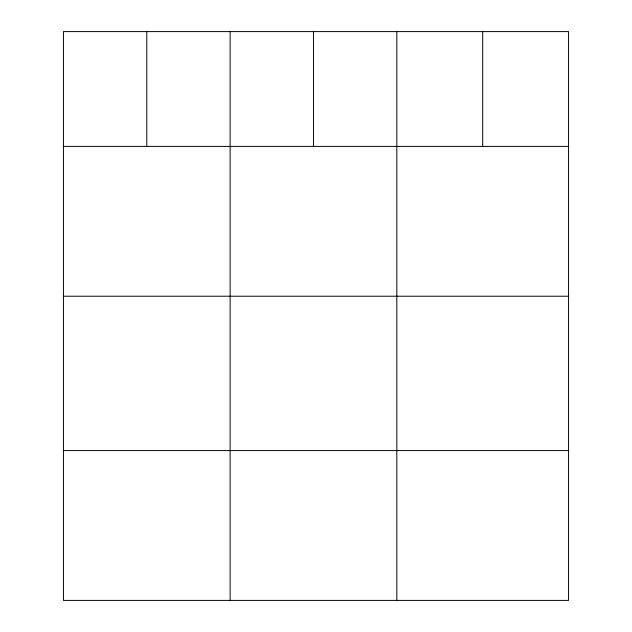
<?xml version="1.0" encoding="UTF-8"?>
<svg xmlns="http://www.w3.org/2000/svg" width="632" height="632" viewBox="0 0 632 632"><rect width="100%" height="100%" fill="white"/><g stroke="black" fill="none" stroke-linecap="round" stroke-linejoin="round"><path stroke-width="0.95" d="M568.555 146.403L568.555 600.4L63.445 600.4L63.445 31.6L568.555 31.6L568.555 146.403L63.445 146.403M63.445 296.218L568.555 296.218M63.445 450.584L568.555 450.584M482.69 31.6L482.69 146.403M396.817 31.6L396.817 600.4M313.472 31.6L313.472 146.403M230.127 31.6L230.127 600.4M146.79 31.6L146.79 146.403"/></g></svg>
